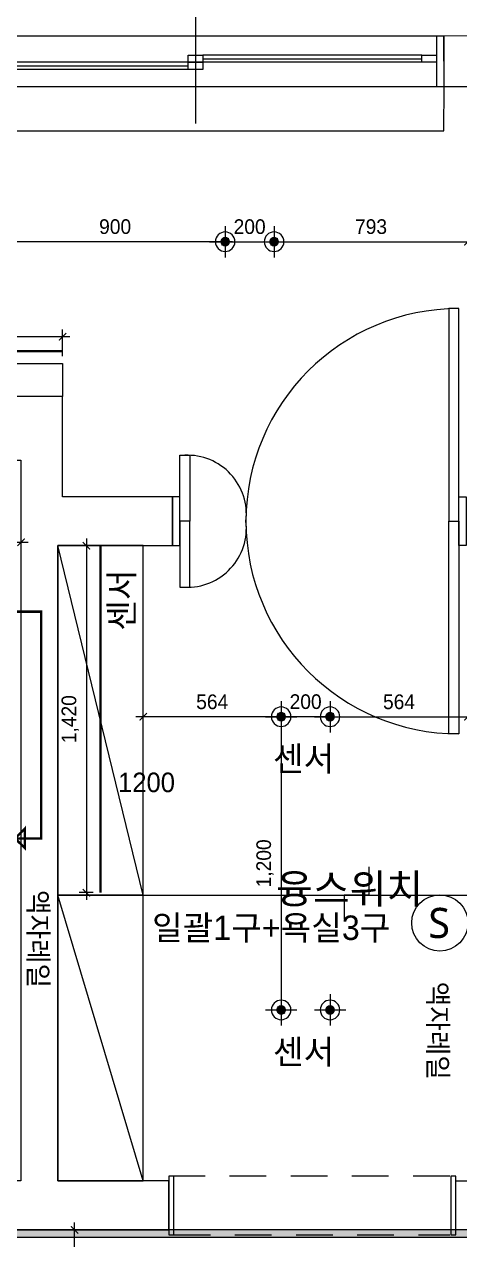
# Model space of a CAD drawing. Header units: inches. Extents: x 3778 to 56227, y -16914 to 35091.
# Drawn here: x 38565 to 40345, y -6059 to -1085 of the extents above; entities that cross this region are included whole.
import ezdxf
from ezdxf.enums import TextEntityAlignment as Align

# ---------------------------------------------------------------- set-up
doc = ezdxf.new("R2010")
doc.units = ezdxf.units.IN
doc.header["$LTSCALE"] = 100
doc.header["$MEASUREMENT"] = 0
doc.header["$PDSIZE"] = 700.071425
doc.linetypes.add('HID', pattern=[2.5, 1.5, -1])
for name, color, linetype in [('0-ELC TEXT', 7, 'Continuous'), ('06-FUR', 6, 'Continuous'), ('06-LIGHT', 4, 'Continuous'), ('07-DIM WAL', 5, 'Continuous'), ('2-con', 2, 'Continuous'), ('3.기호.계단선', 30, 'Continuous'), ('CO-DO-FR', 7, 'Continuous'), ('CO-DOOR', 8, 'Continuous'), ('HAT', 8, 'Continuous'), ('RC-LIGHT', 7, 'Continuous'), ('도면층4', 4, 'Continuous'), ('도면층5', 5, 'Continuous'), ('설비', 140, 'Continuous')]:
    doc.layers.add(name, color=color, linetype=linetype)
doc.styles.add('HY 울릉도 L', font='')
doc.styles.add('코레일둥고', font='Korail_Round_Gothic_Medium.ttf')
doc.styles.get('HY 울릉도 L').set_extended_font_data('HY울릉도L')
doc.dimstyles.new('30', dxfattribs={"dimscale": 30, "dimtxt": 2, "dimasz": 1, "dimexe": 1, "dimexo": 1, "dimgap": 1, "dimtad": 1, "dimdec": 0, "dimrnd": 0.05, "dimdsep": 46, "dimlunit": 6, "dimtxsty": 'HY 울릉도 L', "dimblk": 'ARCHTICK', "dimcen": 2.5, "dimdle": 1, "dimclrd": 133, "dimclre": 133, "dimclrt": 30, "dimadec": 0, "dimazin": 0, "dimtfac": 1, "dimtdec": 0, "dimtix": 1, "dimtmove": 2, "dimatfit": 3, "dimldrblk": 'ARCHTICK', "dimfxl": 0, "dimlwd": -1, "dimlwe": -1, "dimarcsym": 0})

# ---------------------------------------------------------------- blocks, each defined once
blk = doc.blocks.new('cjvjf')
at = {"layer": '2-con'}
for points in [[(152882.5, 76193.5), (151682.5, 76193.5), (151682.5, 75123.5), (152892.5, 75123.5), (152892.5, 71496.5), (150915.5, 71496.5), (150915.5, 71696.5), (152731.5, 71696.5), (152731.5, 74371.5), (151165.5, 74371.5), (151165.1, 72491.5), (150965.5, 72491.5), (150965.5, 74569.5), (151492.5, 74569.5), (151492.5, 76174.5), (150867.5, 76174.5), (150867, 76382.7), (152882.5, 76393.5), (152882.5, 76193.5)], [(149137.5, 71696.5), (149011.5, 71696.5), (149011.5, 71496.5), (149742.5, 71496.5), (149742.5, 71696.5), (149287.5, 71696.5), (149287.5, 74296.5), (149757.5, 74296.5), (149757.5, 74496.5), (149307.5, 74496.5), (149307.5, 74906.5), (148877.5, 74906.5), (148877.5, 74646.5), (149137.5, 74646.5), (149137.5, 71696.5)]]:
    blk.add_lwpolyline(points, dxfattribs=at)
at = {"layer": '도면층4'}
for p, q in [((149850.8, 76564.5), (149850.8, 76024.5)), ((147118.7, 76382.8), (150867.2, 76382.7)), ((150837.2, 76382.7), (150837, 76174.5)), ((150867.2, 76382.7), (150867, 76174.5)), ((148200.8, 76259.5), (149820.8, 76259.5)), ((149880.8, 76289.5), (150777, 76289.5)), ((150867, 76174.5), (147118.5, 76174.5))]:
    blk.add_line(p, q, dxfattribs=at)
for points in [[(149820.8, 76274.5), (149820.8, 76304.5), (149880.8, 76304.5), (149880.8, 76274.5)], [(150777, 76274.5), (150777, 76304.5), (150837, 76304.5), (150837, 76274.5)], [(149820.8, 76244.5), (149820.8, 76274.5), (149880.8, 76274.5), (149880.8, 76244.5)]]:
    blk.add_lwpolyline(points, close=True, dxfattribs=at)
at = {"layer": '도면층5'}
for p, q in [((150777, 76304.5), (149880.8, 76304.5)), ((149820.8, 76274.5), (148200.8, 76274.5)), ((150777, 76274.5), (149880.8, 76274.5)), ((149820.8, 76244.5), (148200.8, 76244.5))]:
    blk.add_line(p, q, dxfattribs=at)
blk = doc.blocks.new('cjscjdeh')
at = {"color": 8}
for p, q in [((147816.5, 76309.9), (147816.5, 76194.9)), ((146544.5, 76194.9), (148222.5, 76194.9)), ((147816.5, 76194.9), (147716.5, 76194.9)), ((147716.5, 76194.9), (147716.5, 76094.9))]:
    blk.add_line(p, q, dxfattribs=at)
at = {"layer": '06-FUR', "color": 8}
for p, q in [((146894.5, 77624.9), (146544.5, 77624.9)), ((146544.5, 77624.9), (146544.5, 76194.9)), ((146894.5, 76194.9), (146544.5, 77624.9)), ((146894.5, 76194.9), (146894.5, 77624.9)), ((146894.5, 76194.9), (146544.5, 76194.9)), ((146544.5, 76194.9), (146544.5, 75024.9)), ((146894.5, 75024.9), (146544.5, 76194.9)), ((146544.5, 76194.9), (146894.5, 76194.9)), ((146894.5, 75024.9), (146894.5, 76194.9)), ((146544.5, 75024.9), (146894.5, 75024.9)), ((147019.5, 75044.9), (146999.5, 75044.9)), ((146999.5, 75044.9), (146999.5, 74804.9)), ((147019.5, 74804.9), (147019.5, 75044.9)), ((148172.5, 75044.9), (148152.5, 75044.9)), ((148152.5, 75044.9), (148152.5, 74804.9)), ((148172.5, 74804.9), (148172.5, 75044.9)), ((146999.5, 74804.9), (147019.5, 74804.9)), ((148152.5, 74804.9), (148172.5, 74804.9))]:
    blk.add_line(p, q, dxfattribs=at)
at = {"layer": '06-FUR', "color": 8, "linetype": 'HID'}
for p, q in [((148147.7, 75044.9), (147019.5, 75044.9)), ((147019.5, 74804.9), (148147.7, 74804.9))]:
    blk.add_line(p, q, dxfattribs=at)
at = {"layer": 'CO-DO-FR', "color": 8}
for points in [[(147014.5, 77824.9), (147014.5, 77624.9), (147044.5, 77624.9), (147044.5, 77664.9), (147044.5, 77664.9), (147044.5, 77784.9), (147044.5, 77784.9), (147044.5, 77824.9), (147014.5, 77824.9)], [(148214.5, 77824.9), (148214.5, 77624.9), (148184.5, 77624.9), (148184.5, 77664.9), (148184.5, 77664.9), (148184.5, 77784.9), (148184.5, 77784.9), (148184.5, 77824.9), (148214.5, 77824.9)]]:
    blk.add_lwpolyline(points, close=True, dxfattribs=at)
at = {"layer": 'CO-DOOR', "color": 8}
for points in [[(148144.5, 78594.9), (148144.5, 77724.9), (148184.5, 77724.9), (148184.5, 78594.9)], [(147084.5, 77994.9), (147084.5, 77724.9), (147044.5, 77724.9), (147044.5, 77994.9)], [(147084.5, 77454.9), (147084.5, 77724.9), (147044.5, 77724.9), (147044.5, 77454.9)], [(148144.5, 76854.9), (148144.5, 77724.9), (148184.5, 77724.9), (148184.5, 76854.9)]]:
    blk.add_lwpolyline(points, close=True, dxfattribs=at)
for centre, radius, start, end in [((148184.5, 77724.9), 870, 90, 180), ((147074.5, 77753.4), 241.7, 353.2235, 92.3713), ((147074.5, 77696.4), 241.7, 267.6287, 6.7765), ((148184.5, 77724.9), 870, 180, 270)]:
    blk.add_arc(centre, radius, start, end, dxfattribs=at)
blk.add_blockref('cjvjf', (-2743, 3328.4))
blk = doc.blocks.new('SW')
at = {"layer": '설비', "color": 140}
blk.add_circle((11533254.1, -14277699.4), 184, dxfattribs=at)
at = {"layer": '설비', "color": 140, "insert": (11533320, -14277600.8), "char_height": 197.143, "attachment_point": 3, "style": '코레일둥고'}
blk.add_mtext_dynamic_manual_height_columns('{\\fMalgun Gothic|b0|i0|c129|p50;S}', width=314.327, gutter_width=2.19, heights=[0], dxfattribs=at)
blk = doc.blocks.new('_ArchTick')
at = {"color": 0, "linetype": 'ByBlock', "const_width": 0.15}
blk.add_lwpolyline([(-0.5, -0.5), (0.5, 0.5)], dxfattribs=at)
blk = doc.blocks.new('*D239')
at = {"layer": '07-DIM WAL', "color": 133}
blk.add_line((39416.5, -1975), (38456.5, -1975), dxfattribs=at)
at = {"layer": 'Defpoints', "color": 0}
for p in [(38486.5, -1975), (38486.5, -1975), (39386.5, -1975)]:
    blk.add_point(p, dxfattribs=at)
at = {"layer": '07-DIM WAL', "color": 133, "xscale": 30, "yscale": 30, "zscale": 30, "rotation": 180}
blk.add_blockref('_ArchTick', (38486.5, -1975), dxfattribs=at)
at = {"layer": '07-DIM WAL', "color": 133, "xscale": 30, "yscale": 30, "zscale": 30}
blk.add_blockref('_ArchTick', (39386.5, -1975), dxfattribs=at)
at = {"layer": '07-DIM WAL', "color": 30, "insert": (38936.5, -1913.6), "char_height": 60, "attachment_point": 5, "style": 'HY 울릉도 L'}
blk.add_mtext('900', dxfattribs=at)
blk = doc.blocks.new('*D240')
at = {"layer": '07-DIM WAL', "color": 133}
for p, q in [((39386.5, -1975), (39356.5, -1975)), ((39386.5, -1975), (39586.5, -1975)), ((39586.5, -1975), (39616.5, -1975))]:
    blk.add_line(p, q, dxfattribs=at)
at = {"layer": 'Defpoints', "color": 0}
for p in [(39386.5, -1975), (39586.5, -1975), (39586.5, -1975)]:
    blk.add_point(p, dxfattribs=at)
at = {"layer": '07-DIM WAL', "color": 133, "xscale": 30, "yscale": 30, "zscale": 30}
blk.add_blockref('_ArchTick', (39386.5, -1975), dxfattribs=at)
at = {"layer": '07-DIM WAL', "color": 133, "xscale": 30, "yscale": 30, "zscale": 30, "rotation": 180}
blk.add_blockref('_ArchTick', (39586.5, -1975), dxfattribs=at)
at = {"layer": '07-DIM WAL', "color": 30, "insert": (39486.5, -1913.7), "char_height": 60, "attachment_point": 5, "style": 'HY 울릉도 L'}
blk.add_mtext('200', dxfattribs=at)
blk = doc.blocks.new('*D241')
at = {"layer": '07-DIM WAL', "color": 133}
blk.add_line((39556.5, -1975), (40409.5, -1975), dxfattribs=at)
at = {"layer": 'Defpoints', "color": 0}
for p in [(39586.5, -1975), (40379.5, -1975), (40379.5, -1975)]:
    blk.add_point(p, dxfattribs=at)
at = {"layer": '07-DIM WAL', "color": 133, "xscale": 30, "yscale": 30, "zscale": 30, "rotation": 180}
blk.add_blockref('_ArchTick', (39586.5, -1975), dxfattribs=at)
at = {"layer": '07-DIM WAL', "color": 133, "xscale": 30, "yscale": 30, "zscale": 30}
blk.add_blockref('_ArchTick', (40379.5, -1975), dxfattribs=at)
at = {"layer": '07-DIM WAL', "color": 30, "insert": (39983, -1913.6), "char_height": 60, "attachment_point": 5, "style": 'HY 울릉도 L'}
blk.add_mtext('793', dxfattribs=at)
blk = doc.blocks.new('*D246')
at = {"layer": '07-DIM WAL', "color": 133}
for p, q in [((39615.5, -3919), (39585.5, -3919)), ((39815.5, -3919), (39615.5, -3919)), ((39815.5, -3919), (39845.5, -3919))]:
    blk.add_line(p, q, dxfattribs=at)
at = {"layer": 'Defpoints', "color": 0}
for p in [(39615.5, -3919), (39615.5, -3919), (39815.5, -3919)]:
    blk.add_point(p, dxfattribs=at)
at = {"layer": '07-DIM WAL', "color": 133, "xscale": 30, "yscale": 30, "zscale": 30}
blk.add_blockref('_ArchTick', (39615.5, -3919), dxfattribs=at)
at = {"layer": '07-DIM WAL', "color": 133, "xscale": 30, "yscale": 30, "zscale": 30, "rotation": 180}
blk.add_blockref('_ArchTick', (39815.5, -3919), dxfattribs=at)
at = {"layer": '07-DIM WAL', "color": 30, "insert": (39715.5, -3857.7), "char_height": 60, "attachment_point": 5, "style": 'HY 울릉도 L'}
blk.add_mtext('200', dxfattribs=at)
blk = doc.blocks.new('*D247')
at = {"layer": '07-DIM WAL', "color": 133}
blk.add_line((39645.5, -3919), (39021.5, -3919), dxfattribs=at)
at = {"layer": 'Defpoints', "color": 0}
for p in [(39051.5, -3919), (39051.5, -3919), (39615.5, -3919)]:
    blk.add_point(p, dxfattribs=at)
at = {"layer": '07-DIM WAL', "color": 133, "xscale": 30, "yscale": 30, "zscale": 30, "rotation": 180}
blk.add_blockref('_ArchTick', (39051.5, -3919), dxfattribs=at)
at = {"layer": '07-DIM WAL', "color": 133, "xscale": 30, "yscale": 30, "zscale": 30}
blk.add_blockref('_ArchTick', (39615.5, -3919), dxfattribs=at)
at = {"layer": '07-DIM WAL', "color": 30, "insert": (39333.5, -3858.3), "char_height": 60, "attachment_point": 5, "style": 'HY 울릉도 L'}
blk.add_mtext('564', dxfattribs=at)
blk = doc.blocks.new('*D248')
at = {"layer": '07-DIM WAL', "color": 133}
blk.add_line((39785.5, -3919), (40409.4, -3919), dxfattribs=at)
at = {"layer": 'Defpoints', "color": 0}
for p in [(39815.5, -3919), (40379.4, -3919), (40379.4, -3919)]:
    blk.add_point(p, dxfattribs=at)
at = {"layer": '07-DIM WAL', "color": 133, "xscale": 30, "yscale": 30, "zscale": 30, "rotation": 180}
blk.add_blockref('_ArchTick', (39815.5, -3919), dxfattribs=at)
at = {"layer": '07-DIM WAL', "color": 133, "xscale": 30, "yscale": 30, "zscale": 30}
blk.add_blockref('_ArchTick', (40379.4, -3919), dxfattribs=at)
at = {"layer": '07-DIM WAL', "color": 30, "insert": (40097.4, -3858.3), "char_height": 60, "attachment_point": 5, "style": 'HY 울릉도 L'}
blk.add_mtext('564', dxfattribs=at)
blk = doc.blocks.new('*D262')
at = {"layer": '07-DIM WAL', "color": 133}
blk.add_line((39615.5, -3889), (39615.5, -5149), dxfattribs=at)
at = {"layer": 'Defpoints', "color": 0}
for p in [(39615.5, -3919), (39615.5, -5119), (39615.5, -5119)]:
    blk.add_point(p, dxfattribs=at)
at = {"layer": '07-DIM WAL', "color": 133, "xscale": 30, "yscale": 30, "zscale": 30}
for p, rotation in [((39615.5, -3919), 90), ((39615.5, -5119), 270)]:
    blk.add_blockref('_ArchTick', p, dxfattribs=dict(at, rotation=rotation))
at = {"layer": '07-DIM WAL', "color": 30, "insert": (39549.5, -4519), "char_height": 60, "attachment_point": 5, "rotation": 90, "style": 'HY 울릉도 L'}
blk.add_mtext('1,200', dxfattribs=at)
blk = doc.blocks.new('*D366')
at = {"layer": '07-DIM WAL', "color": 133}
for p, q in [((38770.4, -6804.5), (38770.4, -5989)), ((38800.4, -6019), (38800.4, -6019)), ((38800.4, -6774.5), (38800.4, -6774.5))]:
    blk.add_line(p, q, dxfattribs=at)
at = {"layer": 'Defpoints', "color": 0}
for p in [(38770.4, -6019), (38770.4, -6019), (38770.4, -6774.5)]:
    blk.add_point(p, dxfattribs=at)
at = {"layer": '07-DIM WAL', "color": 133, "xscale": 30, "yscale": 30, "zscale": 30}
for p, rotation in [((38770.4, -6019), 90), ((38770.4, -6774.5), 270)]:
    blk.add_blockref('_ArchTick', p, dxfattribs=dict(at, rotation=rotation))
at = {"layer": '07-DIM WAL', "color": 30, "insert": (38709.7, -6396.7), "char_height": 60, "attachment_point": 5, "rotation": 90, "style": 'HY 울릉도 L'}
blk.add_mtext('756', dxfattribs=at)
blk = doc.blocks.new('hallogen')
h = blk.add_hatch(color=256)
h.dxf.hatch_style = 1
edge = h.paths.add_edge_path()
edge.add_arc((48591.7, 60854.3), 31.2, 0, 360, ccw=False)
at = {"color": 1, "linetype": 'Continuous'}
for p, q in [((48591.7, 60954.3), (48591.7, 60754.3)), ((48691.7, 60854.3), (48491.7, 60854.3))]:
    blk.add_line(p, q, dxfattribs=at)
at = {"color": 4, "linetype": 'Continuous'}
blk.add_circle((48591.7, 60854.3), 62.5, dxfattribs=at)
blk = doc.blocks.new('*D381')
at = {"layer": 'Defpoints', "color": 0}
for p in [(35248.5, -2999), (38551.5, -2999), (38551.5, -3205.1)]:
    blk.add_point(p, dxfattribs=at)
at = {"layer": 'HAT', "color": 133}
for p, q in [((35248.5, -3029), (35248.5, -3235.1)), ((38551.5, -3029), (38551.5, -3235.1)), ((35218.5, -3205.1), (38581.5, -3205.1))]:
    blk.add_line(p, q, dxfattribs=at)
at = {"layer": 'HAT', "color": 133, "xscale": 30, "yscale": 30, "zscale": 30, "rotation": 180}
blk.add_blockref('_ArchTick', (35248.5, -3205.1), dxfattribs=at)
at = {"layer": 'HAT', "color": 133, "xscale": 30, "yscale": 30, "zscale": 30}
blk.add_blockref('_ArchTick', (38551.5, -3205.1), dxfattribs=at)
at = {"layer": 'HAT', "color": 30, "insert": (36900, -3139.1), "char_height": 60, "attachment_point": 5, "style": 'HY 울릉도 L'}
blk.add_mtext('3,303', dxfattribs=at)
blk = doc.blocks.new('*D382')
at = {"layer": 'Defpoints', "color": 0}
for p in [(36593.5, -2364), (36593.5, -2473), (38721.5, -2473)]:
    blk.add_point(p, dxfattribs=at)
at = {"layer": 'HAT', "color": 133}
for p, q in [((36593.5, -2443), (36593.5, -2334)), ((38721.5, -2443), (38721.5, -2334)), ((38751.5, -2364), (36563.5, -2364))]:
    blk.add_line(p, q, dxfattribs=at)
at = {"layer": 'HAT', "color": 133, "xscale": 30, "yscale": 30, "zscale": 30, "rotation": 180}
blk.add_blockref('_ArchTick', (36593.5, -2364), dxfattribs=at)
at = {"layer": 'HAT', "color": 133, "xscale": 30, "yscale": 30, "zscale": 30}
blk.add_blockref('_ArchTick', (38721.5, -2364), dxfattribs=at)
at = {"layer": 'HAT', "color": 30, "insert": (37657.5, -2298), "char_height": 60, "attachment_point": 5, "style": 'HY 울릉도 L'}
blk.add_mtext('2,128', dxfattribs=at)
blk = doc.blocks.new('*D383')
at = {"layer": 'Defpoints', "color": 0}
for p in [(38876.5, -3219), (38819.1, -4639), (38876.5, -4639)]:
    blk.add_point(p, dxfattribs=at)
at = {"layer": 'HAT', "color": 133}
for p, q in [((38846.5, -3219), (38789.1, -3219)), ((38819.1, -3189), (38819.1, -4669)), ((38846.5, -4639), (38789.1, -4639))]:
    blk.add_line(p, q, dxfattribs=at)
at = {"layer": 'HAT', "color": 133, "xscale": 30, "yscale": 30, "zscale": 30}
for p, rotation in [((38819.1, -3219), 90), ((38819.1, -4639), 270)]:
    blk.add_blockref('_ArchTick', p, dxfattribs=dict(at, rotation=rotation))
at = {"layer": 'HAT', "color": 30, "insert": (38753.1, -3929), "char_height": 60, "attachment_point": 5, "rotation": 90, "style": 'HY 울릉도 L'}
blk.add_mtext('1,420', dxfattribs=at)

msp = doc.modelspace()

# ---------------------------------------------------------------- hatches: boundary and pattern name
at = {"layer": '3.기호.계단선'}
h = msp.add_hatch(color=10, dxfattribs=at)
h.dxf.hatch_style = 1
h.paths.add_polyline_path([(42756.5, -6019), (36206.5, -6019), (36206.5, -6049), (42756.5, -6049)])

# ---------------------------------------------------------------- linework, layer by layer
at = {"layer": '06-LIGHT', "color": 10, "linetype": 'HID', "const_width": 10}
for points in [[(38721.5, -2423), (36593.5, -2423)], [(38876.5, -4639), (38876.5, -3219)]]:
    msp.add_lwpolyline(points, dxfattribs=at)
at = {"layer": '06-LIGHT', "color": 0, "linetype": 'HID', "const_width": 10}
msp.add_lwpolyline([(38521.5, -3489), (38634.4, -3489), (38634.4, -4417.3), (38527.5, -4417.3), (38567.5, -4376.5), (38567.5, -4456.5), (38527.5, -4417.3)], dxfattribs=at)
at = {"layer": '3.기호.계단선', "color": 10}
msp.add_lwpolyline([(42756.5, -6019), (36206.5, -6019), (36206.5, -6049), (42756.5, -6049), (42756.5, -6019)], dxfattribs=at)
at = {"layer": 'RC-LIGHT'}
for points in [[(36532.5, -1341), (36532.5, -1521), (40281, -1521), (40281.5, -1341)], [(36593.5, -2473), (38721.5, -2473), (38721.5, -2609)]]:
    msp.add_lwpolyline(points, dxfattribs=at)

# ---------------------------------------------------------------- block references
msp.add_blockref('cjscjdeh', (-107843, -80843.8))
at = {"layer": 'RC-LIGHT', "xscale": -0.64, "yscale": 0.64, "zscale": 0.64}
for p in [(70485.2, -40921.7), (70685.2, -40921.7), (70714.1, -42865.7), (70914.1, -42865.7), (70714.1, -44065.7), (70914.1, -44065.7)]:
    msp.add_blockref('hallogen', p, dxfattribs=at)
at = {"layer": '설비', "color": 140, "xscale": 0.625, "yscale": 0.625, "zscale": 0.625}
msp.add_blockref('SW', (-7168019.4, 8918799.2), dxfattribs=at)

# ---------------------------------------------------------------- texts
at = {"layer": '0-ELC TEXT', "style": '코레일둥고'}
msp.add_text('1200', height=80, dxfattribs=at).set_placement((38948.4, -4227.7))
at = {"layer": '3.기호.계단선', "linetype": 'HID', "style": '코레일둥고'}
msp.add_text('센서', height=100, rotation=90, dxfattribs=at).set_placement((39013, -3567.1))
for p in [(39581.9, -4140.7), (39581.9, -5340.7)]:
    msp.add_text('센서', height=100, dxfattribs=at).set_placement(p)
at = {"layer": '3.기호.계단선', "color": 10, "style": '코레일둥고'}
for p in [(38582.3, -4628), (40216.7, -5003.4)]:
    msp.add_text('액자레일', height=80, rotation=270, dxfattribs=at).set_placement(p)
at = {"layer": 'RC-LIGHT', "color": 10, "style": '코레일둥고'}
msp.add_text('융스위치', height=120, dxfattribs=at).set_placement((39594.5, -4562.9), align=Align.TOP_LEFT)
at = {"layer": '설비', "color": 140, "style": '코레일둥고'}
msp.add_text('일괄1구+욕실3구', height=100, dxfattribs=at).set_placement((39087.3, -4832.5))

# ---------------------------------------------------------------- dimensions: what is measured, and where the dimension line sits
at = {"layer": '07-DIM WAL'}
for base, p1, p2, picture, middle in [((38486.5, -1975), (39386.5, -1975), (38486.5, -1975), '*D239', (38936.5, -1913.6)), ((39586.5, -1975), (39386.5, -1975), (39586.5, -1975), '*D240', (39486.5, -1913.7)), ((40379.5, -1975), (39586.5, -1975), (40379.5, -1975), '*D241', (39983, -1913.6)), ((39051.5, -3919), (39615.5, -3919), (39051.5, -3919), '*D247', (39333.5, -3858.3)), ((39615.5, -3919), (39815.5, -3919), (39615.5, -3919), '*D246', (39715.5, -3857.7)), ((40379.4, -3919), (39815.5, -3919), (40379.4, -3919), '*D248', (40097.4, -3858.3))]:
    dim = msp.add_linear_dim(base=base, p1=p1, p2=p2, dimstyle='30', override={"dimfxl": 1.25, "dimarcsym": 2}, dxfattribs=at)
    dim.commit()
    dim.dimension.update_dxf_attribs({"geometry": picture, "text_midpoint": middle})
for base, p1, p2, picture, middle in [((39615.5, -5119), (39615.5, -3919), (39615.5, -5119), '*D262', (39549.5, -4519)), ((38770.3751, -6018.9514), (38770.3751, -6774.5122), (38770.3751, -6018.9514), '*D366', (38709.7238, -6396.7318))]:
    dim = msp.add_linear_dim(base=base, p1=p1, p2=p2, angle=90, dimstyle='30', override={"dimfxl": 1.25, "dimarcsym": 2}, dxfattribs=at)
    dim.commit()
    dim.dimension.update_dxf_attribs({"geometry": picture, "text_midpoint": middle})
at = {"layer": 'HAT'}
for base, p1, p2, picture, middle in [((36593.5, -2364), (38721.5, -2473), (36593.5, -2473), '*D382', (37657.5, -2298)), ((38551.5, -3205.1), (35248.5, -2999), (38551.5, -2999), '*D381', (36900, -3139.1))]:
    dim = msp.add_linear_dim(base=base, p1=p1, p2=p2, dimstyle='30', override={"dimfxl": 1.25, "dimarcsym": 2}, dxfattribs=at)
    dim.commit()
    dim.dimension.update_dxf_attribs({"geometry": picture, "text_midpoint": middle})
dim = msp.add_linear_dim(base=(38819.1, -4639), p1=(38876.5, -3219), p2=(38876.5, -4639), angle=90, dimstyle='30', override={"dimfxl": 1.25, "dimarcsym": 2}, dxfattribs=at)
dim.commit()
dim.dimension.update_dxf_attribs({"geometry": '*D383', "text_midpoint": (38753.1, -3929)})

doc.saveas('drawing.dxf')
